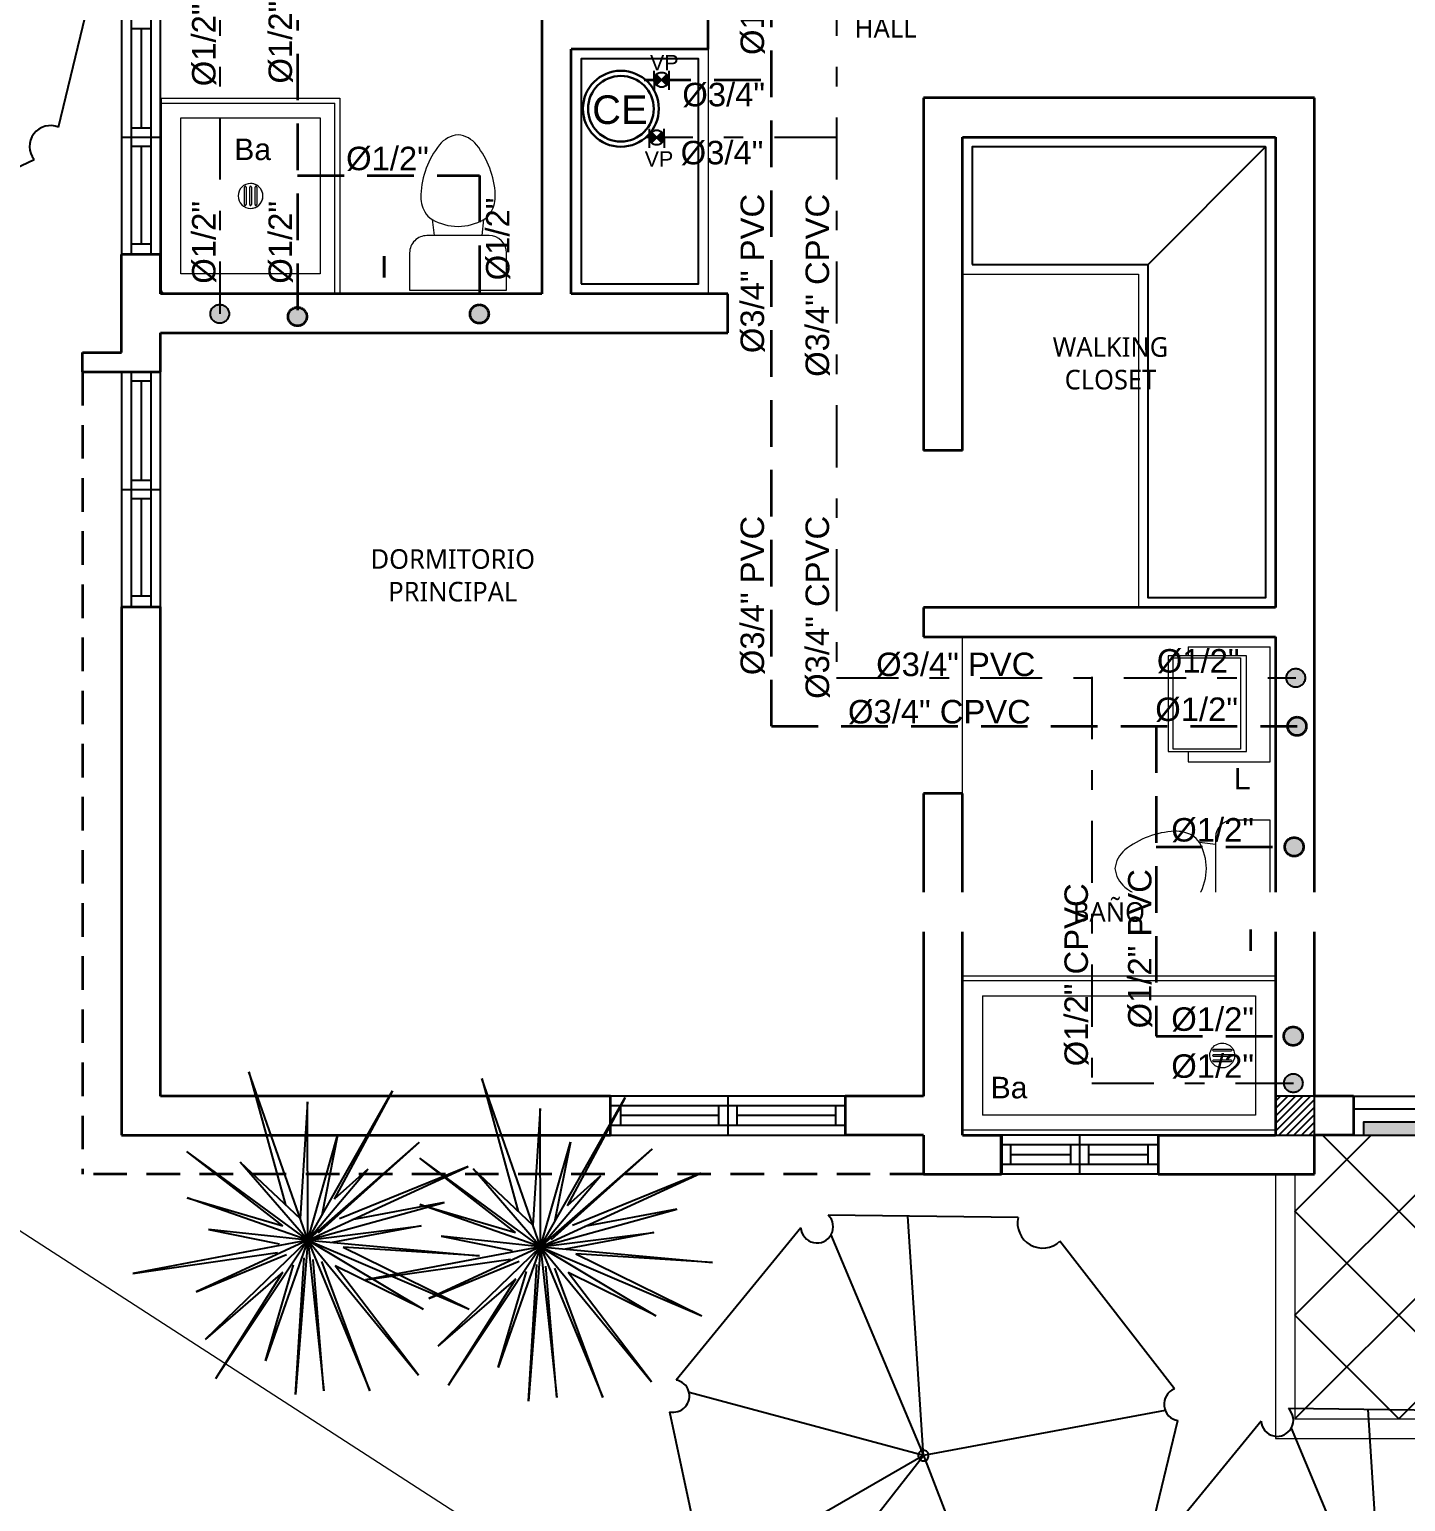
# Model space of a CAD drawing. Header units: feet. Extents: x 1019 to 2236, y -546 to 122.
# Drawn here: x 1074.8 to 1081.84, y -64.95 to -57.43 of the extents above; entities that cross this region are included whole.
import ezdxf

# ---------------------------------------------------------------- set-up
doc = ezdxf.new("R2010")
doc.units = ezdxf.units.FT
doc.header["$LTSCALE"] = 0.05
doc.header["$MEASUREMENT"] = 0
for name, pattern in [('CONTINUA', [0]), ('DASHDOT', [25.4, 12.7, -6.35, 0, -6.35]), ('HIDDEN', [9.524999999999999, 6.35, -3.175])]:
    doc.linetypes.add(name, pattern=pattern)
for name, color, linetype, lineweight in [('A-GENM', 8, 'Continuous', 9), ('A-WALL', 7, 'Continuous', 25), ('AGUA POTABLE', 5, 'HIDDEN', 35), ('AGUAFRIA', 5, 'HIDDEN', 30), ('closet', 8, 'Continuous', 5), ('I-FURN', 8, 'Continuous', 0), ('None', 7, 'Continuous', 5), ('P-SANR-FIXT', 8, 'Continuous', 9)]:
    doc.layers.add(name, color=color, linetype=linetype, lineweight=lineweight)
for name, color, linetype in [('AGUA_CALIENTE', 1, 'DASHDOT'), ('columna', 9, 'Continuous'), ('MB3', 8, 'Continuous'), ('PERT-VENT', 8, 'Continuous'), ('PISO', 8, 'Continuous'), ('TEXXT', 2, 'Continuous'), ('TXT', 2, 'Continuous')]:
    doc.layers.add(name, color=color, linetype=linetype)
doc.layers.add('PLANTS', color=7, linetype='Continuous', true_color=0x005716)
doc.styles.add('ads', font='trebuc.ttf', dxfattribs={"height": 0.14})
doc.styles.add('DAMIAN', font='arial.ttf', dxfattribs={"height": 0.12})

# ---------------------------------------------------------------- blocks, each defined once
blk = doc.blocks.new('ARBOL4')
at = {"layer": 'PLANTS'}
for p, q in [((0.1899800000000766, 0.4429339999996671), (-0.1577720000000511, 0.4574759999995592)), ((-0.2152249999999469, 0.439233999999459), (-0.4456980000000215, 0.1737880000000303)), ((-0.1720059999998114, 0.4302120000001821), (-2.842170943040401e-14, -2.842170943040401e-14)), ((0.4654390000000319, 0.1266879999993478), (0.2585340000000258, 0.409627999999401)), ((-2.842170943040401e-14, -2.842170943040401e-14), (0.3816190000001995, 0.241315999999614)), ((-0.4742929999997898, 0.08768700000015883), (-0.409358999999796, -0.2639520000002733)), ((0.392021000000085, -0.274733000000225), (0.4821400000000438, 0.05578199999942512)), ((-2.842170943040401e-14, -2.842170943040401e-14), (-0.4366259999997339, -0.1162990000002821)), ((-0.3737299999998243, -0.2515890000004504), (-2.842170943040401e-14, -2.842170943040401e-14)), ((-2.842170943040401e-14, -2.842170943040401e-14), (-0.03092599999993695, -0.456175000000286)), ((0.4102560000000892, -0.2078570000003594), (-2.842170943040401e-14, -2.842170943040401e-14)), ((-2.842170943040401e-14, -2.842170943040401e-14), (0.3113290000000859, -0.3563519999998164)), ((-0.3758429999998327, -0.3099650000004033), (-0.04903399999969338, -0.4845290000003217)), ((0.01192100000022833, -0.4854180000002373), (0.3453370000001712, -0.3416919999999948))]:
    blk.add_line(p, q, dxfattribs=at)
for centre, radius, start, end in [((-0.1890739999999198, 0.4564700000000528), 0.031319, 213.3860779999999, 1.840691), ((0.2283990000000529, 0.4348030000000733), 0.03927, 168.050674, 320.127319), ((-0.473469999999935, 0.1352120000001094), 0.047533, 269.007996, 54.24858100000002), ((0.4743880000000615, 0.09137699999971005), 0.036427, 104.220505, 282.2873540000001), ((-2.842170943040401e-14, -2.842170943040401e-14), 0.01, 0, 180), ((-2.842170943040401e-14, -2.842170943040401e-14), 0.01, 180, 0), ((-0.3836719999999616, -0.2804550000001029), 0.030531, 284.858551, 147.280869), ((0.3713179999999454, -0.3100519999998426), 0.04094, 59.622765, 230.608597), ((-0.01854299999970976, -0.4840420000000734), 0.030495, 357.413361, 180.915833)]:
    blk.add_arc(centre, radius, start, end, dxfattribs=at)
blk = doc.blocks.new('T36')
at = {"color": 86, "linetype": 'Continuous'}
for p, q in [((-0.003432332799093274, -0.009416746714123292), (-0.05411833279913481, 0.4721182532857711)), ((-0.05411833279913481, 0.4721182532857711), (-0.003432332799093274, 0.09195825328606588)), ((-0.003432332799093274, -0.009416746714123292), (0.0979426672010959, 0.4721182532857711)), ((-0.003432332799093274, 0.09195825328606588), (0.0979426672010959, 0.4721182532857711)), ((-0.003432332799093274, -0.009416746714123292), (-0.2936033327991936, 0.3918132532853633)), ((-0.2936033327991936, 0.3918132532853633), (-0.07946333279915052, 0.06661425328547921)), ((-0.003432332799093274, -0.009416746714123292), (-0.1808393327987687, 0.3453992532859047)), ((-0.1808393327987687, 0.3453992532859047), (-0.08295933279896417, 0.1006982532853726)), ((-0.003432332799093274, -0.009416746714123292), (0.3071196672008227, 0.3692682532855542)), ((-0.003432332799093274, -0.009416746714123292), (0.1232876672011116, 0.3453992532859047)), ((0.3071196672008227, 0.3692682532855542), (0.05262866720113379, 0.08037125328519323)), ((0.1232876672011116, 0.3453992532859047), (0.05262866720113379, 0.08037125328519323)), ((-0.003432332799093274, -0.009416746714123292), (-0.1048083327991662, 0.2947102532853023)), ((-0.1048083327991662, 0.2947102532853023), (-0.01067333279888771, 0.05937325328523002)), ((-0.003432332799093274, -0.009416746714123292), (-0.3329043327989893, 0.244022253285948)), ((-0.3329043327989893, 0.244022253285948), (-0.02877533279888667, 0.01592625328521535)), ((-0.003432332799093274, -0.009416746714123292), (0.3767286672009504, 0.244022253285948)), ((0.3767286672009504, 0.244022253285948), (0.04725666720105437, 0.04126925328546349)), ((-0.003432332799093274, -0.009416746714123292), (-0.4596243327991942, 0.1426462532854202)), ((-0.4596243327991942, 0.1426462532854202), (-0.130153332799182, 0.04126925328546349)), ((-0.003432332799093274, -0.009416746714123292), (-0.2315283327989164, 0.1173032532860816)), ((-0.2315283327989164, 0.1173032532860816), (-0.130153332799182, 0.04126925328546349)), ((-0.003432332799093274, -0.009416746714123292), (0.4020736672009662, 0.1173032532860816)), ((0.4020736672009662, 0.1173032532860816), (0.04725666720105437, 0.01592625328521535)), ((-0.003432332799093274, -0.009416746714123292), (0.4274166672012143, 0.04126925328546349)), ((0.4274166672012143, 0.04126925328546349), (0.04725666720105437, -0.009416746714123292)), ((-0.003432332799093274, -0.009416746714123292), (-0.3075593327989736, 0.01592625328521535)), ((-0.3075593327989736, 0.01592625328521535), (-0.07946333279915052, 0.01592625328521535)), ((-0.003432332799093274, -0.009416746714123292), (-0.4342793327991785, -0.2628577467139621)), ((-0.003432332799093274, -0.009416746714123292), (-0.3835923327987985, -0.08544974671440286)), ((-0.003432332799093274, -0.009416746714123292), (-0.1808393327987687, -0.3895787467145055)), ((-0.003432332799093274, -0.009416746714123292), (-0.1808393327987687, -0.2375127467139464)), ((-0.003432332799093274, -0.009416746714123292), (-0.05411833279913481, -0.3642337467144898)), ((-0.003432332799093274, -0.009416746714123292), (0.1832206672011125, -0.472459746714776)), ((-0.003432332799093274, -0.009416746714123292), (0.4274166672012143, -0.1868267467143596)), ((-0.003432332799093274, -0.009416746714123292), (0.02191266720092244, -0.2882027467139778)), ((-0.003432332799093274, -0.009416746714123292), (0.3513836672009347, -0.06010674671415472)), ((-0.003432332799093274, -0.009416746714123292), (0.1993206672009364, -0.2882027467139778)), ((-0.003432332799093274, -0.009416746714123292), (0.326038667200919, -0.2375127467139464)), ((0.3513836672009347, -0.06010674671415472), (0.07259966720084776, -0.03476174671413901)), ((-0.3835923327987985, -0.08544974671440286), (-0.0585393327987731, -0.04183474671390286)), ((-0.1808393327987687, -0.2375127467139464), (-0.0585393327987731, -0.04183474671390286)), ((0.1993206672009364, -0.2882027467139778), (0.04725666720105437, -0.06010674671415472)), ((0.4274166672012143, -0.1868267467143596), (0.0979426672010959, -0.06010674671415472)), ((0.0979426672010959, -0.06010674671415472), (0.326038667200919, -0.2375127467139464)), ((-0.4342793327991785, -0.2628577467139621), (-0.08867933279907447, -0.09005774671459221)), ((-0.02877533279888667, -0.08544974671440286), (-0.1808393327987687, -0.3895787467145055)), ((-0.05411833279913481, -0.3642337467144898), (-0.02877533279888667, -0.08544974671440286)), ((0.02191266720092244, -0.2882027467139778), (0.02191266720092244, -0.08544974671440286)), ((0.1832206672011125, -0.472459746714776), (0.04725666720105437, -0.08544974671440286))]:
    blk.add_line(p, q, dxfattribs=at)
blk = doc.blocks.new('Arbol222')
at = {"layer": 'PLANTS', "lineweight": 15, "xscale": 1.5, "yscale": 1.5, "zscale": 1.5}
blk.add_blockref('T36', (0.005148499198639911, 0.01412512007118494), dxfattribs=at)
blk = doc.blocks.new('Toilet_-_Tank_-_3D_4840 - 17_ High_ Seat Not Visible-536545-Nivel 1')
at = {"layer": 'P-SANR-FIXT'}
for p, q in [((0.2476258363328864, 0.4889258363328838), (-0.2476258363328857, 0.4889258363328838)), ((-0.2476258363328857, 0.4889258363328838), (-0.2476258363328857, 0.2984499999999989)), ((0.2476258363328864, 0.2984499999999979), (0.2476258363328864, 0.4889258363328838)), ((-0.1587499999999996, 0.2095741636671119), (-0.1228227001383719, 0.2095741636671119)), ((-0.1228227001383719, 0.209574163667112), (-0.1323182423362183, 0.1269999999999984)), ((-0.1228227001383719, 0.209574163667112), (0.1228227001383716, 0.2095741636671112)), ((0.1323182423362183, 0.1269999999999985), (0.1228227001383717, 0.209574163667112)), ((0.1228227001383716, 0.2095741636671119), (0.1587500000000004, 0.2095741636671119))]:
    blk.add_line(p, q, dxfattribs=at)
for centre, radius, start, end in [((-0.1587499999999996, 0.2984499999999989), 0.08887583633288604, 179.9999999999996, 269.9999999999993), ((0.1587500000000005, 0.2984499999999978), 0.08887583633288583, 269.9999999999992, 359.9999999999994), ((0.0004739876760373714, -0.1039508645836898), 0.2664058524199138, 90.10194035701348, 119.8980596429869), ((-0.0004739876760373714, -0.1039508645836898), 0.2664058524199137, 60.10194035701269, 89.89805964298655), ((-0.02331864923591017, 0.007910525712840958), 0.1673683974361928, 151.0596079578276, 182.709045809198), ((-0.08273453245117764, 0.04076452774261166), 0.09947412206910106, 119.8980596429818, 151.0596079578277), ((0.0827345324511767, 0.04076452774261085), 0.09947412206910214, 28.9403920421724, 60.10194035701792), ((0.02331864923591057, 0.007910525712841026), 0.1673683974361924, 357.2909541908008, 28.9403920421724), ((0.2504921340931855, 0.02086643994664056), 0.4414855271105832, 182.7090458091983, 218.5058436468638), ((-0.2504921340931864, 0.0208664399466408), 0.4414855271105845, 321.4941563531354, 357.2909541908008), ((0.01132314851053924, -0.1694169915572533), 0.1358557053170789, 218.5058436468638, 265.2190295547949), ((-0.01132314851053903, -0.1694169915572534), 0.1358557053170788, 274.780970445204, 321.494156353135)]:
    blk.add_arc(centre, radius, start, end, dxfattribs=at)
blk = doc.blocks.new('Shower_Stall_9385 - 1-684532-Nivel 1')
at = {"layer": 'P-SANR-FIXT'}
for p, q in [((-0.576199999999976, 0.5333999999999953), (0.4238000000000145, 0.5333999999999953)), ((-0.576199999999976, -0.3810000000000105), (-0.576199999999976, 0.5333999999999952)), ((0.4238000000000145, 0.5079999999999953), (-0.550799999999987, 0.5079999999999953)), ((-0.550799999999987, -0.3810000000000031), (-0.550799999999987, 0.5080000000000027)), ((-0.4745999999999755, -0.2794000000000001), (-0.4745999999999757, 0.4318000000000028)), ((-0.4745999999999757, 0.4318000000000028), (0.3222000000000249, 0.4318000000000027)), ((0.322200000000025, 0.4318000000000027), (0.322200000000025, -0.2794000000000001)), ((-0.1207903574877074, 0.1079332550480844), (-0.03160964251222323, 0.1079332550480841)), ((-0.03160964251222326, 0.09905907010027651), (-0.1207903574877074, 0.09905907010027652)), ((-0.1207903574877199, 0.08063709247389922), (-0.03160964251223577, 0.08063709247389893)), ((-0.0316096425122358, 0.07176290752609131), (-0.1207903574877199, 0.07176290752609132)), ((-0.1207903574877074, 0.05334092989971381), (-0.03160964251222326, 0.05334092989971382)), ((-0.03160964251222323, 0.0444667449519062), (-0.1207903574877074, 0.04446674495190592)), ((0.322200000000025, -0.2794000000000001), (-0.4745999999999755, -0.2794000000000001)), ((-0.576199999999987, -0.3810000000000031), (-0.550799999999987, -0.3810000000000031)), ((-0.5507999999999783, -0.3810000000000031), (0.3984000000000242, -0.3810000000000002))]:
    blk.add_line(p, q, dxfattribs=at)
for centre, radius, start, end in [((-0.07619999999996528, 0.07619999999999513), 0.06350000000000015, 359.9999999999996, 179.9999999999998), ((-0.07619999999996535, 0.07619999999999524), 0.06349999999999997, 7.506109048253901e-13, 180.0000000000002), ((-0.07619999999996528, 0.07619999999999513), 0.06350000000000017, 179.9999999999998, 359.9999999999989), ((-0.07619999999996535, 0.07619999999999524), 0.06349999999999995, 180.0000000000003, 359.9999999999993), ((-0.1207903574877074, 0.1034961625741805), 0.004437092473903964, 90.00000000000078, 269.9999999999995), ((-0.1207903574877199, 0.07619999999999526), 0.004437092473903961, 90.00000000000072, 269.9999999999995), ((-0.03160964251222324, 0.1034961625741805), 0.004437092473903968, 269.9999999999998, 90.0000000000004), ((-0.03160964251223578, 0.07619999999999526), 0.004437092473903965, 269.9999999999999, 90.00000000000027), ((-0.1207903574877074, 0.04890383742580987), 0.004437092473903962, 90.00000000000112, 269.9999999999998), ((-0.03160964251222324, 0.04890383742580987), 0.00443709247390396, 270.0000000000005, 90.00000000000118), ((0.3984000000000242, -0.3556000000000002), 0.02540000000000042, 269.9999999999986, 359.9999999999989)]:
    blk.add_arc(centre, radius, start, end, dxfattribs=at)
blk = doc.blocks.new('bath_sink_6127 - bath_sink_6127-V2-Nivel 1')
at = {"layer": 'I-FURN'}
for p, q in [((0.2932721242284484, 0.2973634196449613), (-0.1268150819034933, 0.2973634196449627)), ((-0.1268150819034933, 0.2973634196449627), (-0.1268150819034946, -0.289999999999918)), ((0.3948721242284947, 0.244197098343593), (-0.00517787577150471, 0.2441970983435943)), ((-0.005177875771504733, 0.2441970983435943), (-0.005177875771505523, -0.2447529016564045)), ((0.02540000000001694, -0.233573350081481), (0.02540000000001694, 0.2330175467686728)), ((0.02540000000001694, 0.2330175467686723), (0.3694721242284942, 0.2330175467686723)), ((0.2932721242284481, 0.2441970983435944), (0.2932721242284484, 0.2973634196449613)), ((0.3694721242284941, 0.2330175467686775), (0.3694721242284941, -0.2335733500814858)), ((0.3948721242284938, -0.2447529016564058), (0.3948721242284947, 0.244197098343593)), ((0.2932721242284472, -0.2899999999999167), (-0.1268150819034946, -0.2899999999999154)), ((-0.005177875771505523, -0.2447529016564045), (0.3948721242284938, -0.2447529016564058)), ((0.3694721242284942, -0.2335733500814807), (0.02540000000001696, -0.2335733500814807)), ((0.2932721242284472, -0.2899999999999167), (0.2932721242284473, -0.2447529016564057))]:
    blk.add_line(p, q, dxfattribs=at)
blk = doc.blocks.new('A$C45091238')
for points in [[(1.652687610740202, 0.1333333860020787), (2.44999977172256, 0.1333333860018229), (2.44999977172256, 0.2000000526685426), (1.652687610740315, 0.2000000526686847)], [(0.8455297468707954, 0.06666671933541579), (1.752687610740281, 0.0666667193353021), (1.752687610740338, 0.1333333860019934), (0.8455297468707954, 0.1333333860020218)], [(0.0499997717226961, 5.266838343231939e-08), (0.9455297468709318, 5.266875291454198e-08), (0.945529746870875, 0.06666671933535895), (0.0499997717226961, 0.06666671933510315)]]:
    blk.add_hatch(color=256).paths.add_polyline_path(points)
at = {"layer": 'PERT-VENT', "extrusion": (-6.288880677460709e-16, -1.940366471243193e-15, -1)}
for points in [[(-1.652687610740202, 0.1333333860020787), (-2.44999977172256, 0.1333333860018229), (-2.44999977172256, 0.2000000526685426), (-1.652687610740315, 0.2000000526686847)], [(-0.8455297468707954, 0.06666671933541579), (-1.752687610740281, 0.0666667193353021), (-1.752687610740338, 0.1333333860019934), (-0.8455297468707954, 0.1333333860020218)], [(-0.0499997717226961, 5.266838343231939e-08), (-0.9455297468709318, 5.266875291454198e-08), (-0.945529746870875, 0.06666671933535895), (-0.0499997717226961, 0.06666671933510315)]]:
    blk.add_lwpolyline(points, close=True, dxfattribs=at)
at = {"layer": 'PISO'}
for p, q in [((-2.282774005379906e-07, 0.2000000526695658), (2.499999771722571, 0.2000000526685426)), ((-2.282773436945718e-07, 5.266838343231939e-08), (2.499999771722685, 5.266954872240603e-08))]:
    blk.add_line(p, q, dxfattribs=at)
at = {"layer": 'PISO', "extrusion": (-6.288880677460709e-16, -1.940366471243193e-15, -1)}
for p, q in [((0.8955297468708068, 0.1333333860020218), (-2.282772868511529e-07, 0.1333333860018229)), ((1.752687610740281, 0.0666667193353021), (2.499999771722628, 0.0666667193353021))]:
    blk.add_line(p, q, dxfattribs=at)
blk = doc.blocks.new('A$C24CF40E6')
at = {"layer": 'P-SANR-FIXT', "extrusion": (-2.367830459082805e-12, 8.947716500357897e-16, -1)}
for p, q in [((3.437122586547048e-08, 0.8144002464928803), (1.600000034371362, 0.8144002464929372)), ((1.600000034371277, 0.789000246492833), (3.437128270888934e-08, 0.789000246492833)), ((1.600000034371106, 0.8144002464929372), (1.600000034371021, 0.7890002464927761)), ((1.600000034371021, 0.02540024649277939), (1.600000034371021, 0.7890002464927761)), ((0.1016000343711028, 0.7128002464927476), (1.498400034371485, 0.7128002464928045)), ((1.498400034371485, 0.7128002464928045), (1.498400034371315, 0.101600246492751)), ((1.283383377454584, 0.438933501540987), (1.372564092430139, 0.438933501540987)), ((1.372564092430082, 0.4300593165930877), (1.283383377454555, 0.430059316592974)), ((1.283383377454669, 0.4116373389666705), (1.372564092430338, 0.4116373389666137)), ((1.372564092430224, 0.4027631540188281), (1.28338337745447, 0.402763154018885)), ((1.283383377454584, 0.3843411763924678), (1.372564092430224, 0.3843411763925815)), ((1.372564092430281, 0.3754669914446822), (1.283383377454584, 0.3754669914446822)), ((1.498400034371315, 0.101600246492751), (0.1016000343712733, 0.1016002464928647))]:
    blk.add_line(p, q, dxfattribs=at)
at = {"layer": 'P-SANR-FIXT', "extrusion": (2.367830459082805e-12, 8.947716500357897e-16, -1)}
for p, q in [((3.437148166085535e-08, 0.8144002464929372), (3.437156692598364e-08, 0.7890002464927761)), ((3.437156692598364e-08, 0.02540024649277939), (3.437156692598364e-08, 0.7890002464927761)), ((0.1016000343711028, 0.7128002464927476), (0.1016000343712733, 0.1016002464928647))]:
    blk.add_line(p, q, dxfattribs=at)
at = {"layer": 'P-SANR-FIXT', "extrusion": (-2.367830459082805e-12, -8.947716500357897e-16, -1)}
for p, q in [((1.600000034371277, 0.02540024649272254), (3.437128270888934e-08, 0.02540024649272254)), ((3.437122586547048e-08, 2.464926751599705e-07), (1.600000034371362, 2.464926183165517e-07)), ((1.600000034371106, 2.464926183165517e-07), (1.600000034371021, 0.02540024649277939))]:
    blk.add_line(p, q, dxfattribs=at)
at = {"layer": 'P-SANR-FIXT', "extrusion": (2.367830459082805e-12, -8.947716500357897e-16, -1)}
blk.add_line((3.437148166085535e-08, 2.464926183165517e-07), (3.437156692598364e-08, 0.02540024649277939), dxfattribs=at)
at = {"layer": 'P-SANR-FIXT', "extrusion": (-2.367830459082805e-12, 8.947716500357897e-16, -1)}
for centre, radius, start, end in [((-1.327973734942333, 0.4072002464928346), 0.06350000000000013, 3.256887993818641e-12, 180.0000000000033), ((-1.327973734942333, 0.4072002464928346), 0.06349999999999995, 3.256887993818641e-12, 180.0000000000033), ((-1.327973734942333, 0.4072002464928346), 0.06350000000000014, 180.0000000000033, 3.256887993818641e-12), ((-1.327973734942333, 0.4072002464928346), 0.06349999999999992, 180.0000000000033, 3.256887993818641e-12), ((-1.283383377454555, 0.4344964090670373), 0.004437092473903962, 270.0000000000065, 90.00000000000652), ((-1.283383377454612, 0.4072002464928346), 0.00443709247390396, 270.0000000000065, 90.00000000000652), ((-1.283383377454697, 0.3799040839186318), 0.00443709247390396, 270.0000000000065, 90.00000000000652), ((-1.37256409243011, 0.4344964090669805), 0.004437092473903967, 90.00000000000652, 270.0000000000065), ((-1.372564092430139, 0.4072002464927778), 0.004437092473903963, 90.00000000000652, 270.0000000000065), ((-1.372564092430167, 0.3799040839185182), 0.004437092473903958, 90.00000000000652, 270.0000000000065)]:
    blk.add_arc(centre, radius, start, end, dxfattribs=at)
blk = doc.blocks.new('A$C18ED6237')
at = {"layer": 'PERT-VENT', "extrusion": (-2.367830459082805e-12, 8.947716500357897e-16, -1)}
for p, q in [((1.200000043501461, 0.1999999841099704), (4.350155791144061e-08, 0.1999999841100273)), ((0.6000000435015522, 0.199999984110141), (0.6000000435014954, -1.588993292500618e-08)), ((1.200000043501376, 0.1499999841100728), (4.35017284416972e-08, 0.1499999841101864)), ((0.05383096971820578, 0.04999998410999318), (0.05383096971812051, 0.1499999841101296)), ((0.5533333768348996, 0.09999998410989086), (0.05383096971812051, 0.09999998410997613)), ((0.5533333768350985, 0.1499999841099307), (0.5533333768350417, 0.04999998411010687)), ((0.6466667101681765, 0.1499999841099307), (0.6466667101682049, 0.04999998410982265)), ((1.15333337683478, 0.09999998410997613), (0.6466667101682901, 0.09999998411000455)), ((1.20000004350149, 0.04999998410999318), (4.350161475485947e-08, 0.04999998411005002)), ((4.350167159827834e-08, -1.588990450329675e-08), (1.200000043501433, -1.588993292500618e-08))]:
    blk.add_line(p, q, dxfattribs=at)
at = {"layer": 'PERT-VENT'}
blk.add_line((1.15333337683478, 0.04999998411016371), (1.153333376834809, 0.1499999841100159), dxfattribs=at)
blk = doc.blocks.new('A$C012446DC')
at = {"layer": 'PISO'}
h = blk.add_hatch(dxfattribs=at)
h.set_pattern_fill('ANSI31', color=256, scale=0.008571428573519295, angle=180)
h.set_pattern_definition([(225, (206536.0643219097, 1154820.960067714), (0.01924340597841342, -0.01924340597841342), [])])
h.paths.add_polyline_path([(6.844697054475546e-06, 8.124141004373087e-07), (0.2000068446968726, 8.124141004373087e-07), (0.2000068446968726, 0.2000008124142596), (6.844697054475546e-06, 0.2000008124142596)])
at = {"layer": 'columna'}
blk.add_lwpolyline([(0.2000068446968726, 0.2000008124143733), (6.844697054475546e-06, 0.2000008124143733), (6.844697054475546e-06, 8.124143278109841e-07), (0.2000068446968726, 8.124143278109841e-07)], close=True, dxfattribs=at)
blk = doc.blocks.new('A$C791B5281')
blk.add_blockref('A$C012446DC', (-6.547505734033621e-06, -1.408435878147429e-06, 1.238666910426597))

msp = doc.modelspace()

# ---------------------------------------------------------------- hatches: boundary and pattern name
at = {"layer": 'AGUA POTABLE', "ltscale": 3}
h = msp.add_hatch(color=256, dxfattribs=at)
h.dxf.hatch_style = 1
edge = h.paths.add_edge_path()
edge.add_arc((1076.170550455521, -58.89560177573185), 0.04771641593606546, 0, 360)
h = msp.add_hatch(color=256, dxfattribs=at)
h.dxf.hatch_style = 1
edge = h.paths.add_edge_path()
edge.add_arc((1077.100508618379, -58.88221632264481), 0.04771641593606546, 0, 360)
h = msp.add_hatch(color=256, dxfattribs=at)
h.dxf.hatch_style = 1
edge = h.paths.add_edge_path()
edge.add_arc((1081.281047482905, -60.98915068378869), 0.04771641593606546, 0, 360)
h = msp.add_hatch(color=256, dxfattribs=at)
h.dxf.hatch_style = 1
edge = h.paths.add_edge_path()
edge.add_arc((1081.266624055142, -61.60520358181066), 0.04771641593606546, 0, 360)
h = msp.add_hatch(color=256, dxfattribs=at)
h.dxf.hatch_style = 1
edge = h.paths.add_edge_path()
edge.add_arc((1081.261647550826, -62.57252443833136), 0.04771641593606546, 0, 360)
at = {"layer": 'AGUA_CALIENTE', "ltscale": 0.5}
h = msp.add_hatch(color=256, dxfattribs=at)
h.dxf.hatch_style = 1
edge = h.paths.add_edge_path()
edge.add_arc((1075.773158162633, -58.88170213094054), 0.04771641593606546, 0, 360)
h = msp.add_hatch(color=256, dxfattribs=at)
h.dxf.hatch_style = 1
edge = h.paths.add_edge_path()
edge.add_arc((1081.274721418096, -60.74176774821058), 0.04771641593606546, 0, 360)
h = msp.add_hatch(color=256, dxfattribs=at)
h.dxf.hatch_style = 1
edge = h.paths.add_edge_path()
edge.add_arc((1081.262442193352, -62.81254290424704), 0.04771641593606546, 0, 360)
at = {"layer": 'PISO'}
h = msp.add_hatch(dxfattribs=at)
h.set_pattern_fill('NET', color=256, scale=3, angle=45, style=0)
h.set_pattern_definition([(45, (1081.270687611036, -64.52852965821864), (-0.2651650429449553, 0.2651650429449554), []), (135, (1081.270687611036, -64.52852965821864), (-0.2651650429449554, -0.2651650429449553), [])])
h.paths.add_polyline_path([(1081.270687611036, -64.5285296582166), (1081.270687611036, -63.27852965821529), (1081.370687611037, -63.27852965821526), (1081.370687611037, -63.07852965821522), (1084.170687611037, -63.07852965821462), (1084.170687611037, -64.52852965821673)])
at = {"layer": 'TEXXT'}
h = msp.add_hatch(color=256, dxfattribs=at)
h.dxf.hatch_style = 1
h.paths.add_polyline_path([(1078.032149292509, -57.68533698305089), (1078.005341681353, -57.65852937189459, 0.198912367379658), (1077.994237605237, -57.68533698305089, 0.198912367379658), (1078.005341681353, -57.71214459420707)])
h = msp.add_hatch(color=256, dxfattribs=at)
h.dxf.hatch_style = 1
h.paths.add_polyline_path([(1078.058956903665, -57.65852937189459), (1078.032149292509, -57.68533698305089), (1078.058956903665, -57.71214459420707, 0.198912367379658), (1078.07006097978, -57.68533698305089, 0.198912367379658)])
h = msp.add_hatch(color=256, dxfattribs=at)
h.dxf.hatch_style = 1
h.paths.add_polyline_path([(1078.007214277437, -57.98055822123055), (1077.980406666281, -57.95375061007424, 0.198912367379658), (1077.969302590165, -57.98055822123055, 0.198912367379658), (1077.980406666281, -58.00736583238673)])
h = msp.add_hatch(color=256, dxfattribs=at)
h.dxf.hatch_style = 1
h.paths.add_polyline_path([(1078.034021888593, -57.95375061007424), (1078.007214277437, -57.98055822123055), (1078.034021888593, -58.00736583238673, 0.198912367379658), (1078.045125964709, -57.98055822123055, 0.198912367379658)])

# ---------------------------------------------------------------- linework, layer by layer
at = {"layer": 'A-GENM', "extrusion": (7.74728961152093e-15, 7.31823233383008e-14, -1)}
msp.add_line((1070.904063599246, -61.08012057553788), (1080.465201124013, -67.25802480407799), dxfattribs=at)
at = {"layer": 'A-WALL', "lineweight": 35, "extrusion": (-2.367830459082805e-12, 8.947716500357897e-16, -1)}
for p, q in [((1077.420687611037, -57.3785296582158), (1077.420687611037, -58.77896567353707)), ((1078.270687611037, -57.52852965821575), (1077.570687611037, -57.52852965821589)), ((1077.570687611037, -58.7789656735371), (1077.570687611037, -57.52852965821589)), ((1081.370687611037, -57.778529658216), (1079.370687611037, -57.77852965821583)), ((1079.370687611037, -57.77852965821583), (1079.370687611037, -59.57977489877814)), ((1081.370687611037, -62.87852965821679), (1081.370687611037, -57.778529658216)), ((1079.570687611037, -57.97852965821585), (1081.170687611037, -57.97852965821588)), ((1079.570687611037, -59.57977489877817), (1079.570687611037, -57.97852965821585)), ((1081.170687611037, -57.97852965821588), (1081.170687611037, -60.38273068111991)), ((1077.570687611037, -58.77852965821586), (1077.570687611037, -58.47852965821582)), ((1075.470687611037, -58.57852965821579), (1075.270687611037, -58.57852965821573)), ((1075.270687611038, -59.07852965821584), (1075.270687611036, -58.5785296582159)), ((1075.469889282517, -58.77896567353696), (1075.469889282517, -58.58185115921029)), ((1077.420687611037, -58.77896567353707), (1075.469889282517, -58.77896567353696)), ((1078.370687611037, -58.77896567353707), (1077.570687611037, -58.7789656735371)), ((1078.370687611037, -58.978965673537), (1078.370687611037, -58.77896567353707)), ((1075.470687611039, -58.97896567353723), (1078.370687611037, -58.978965673537)), ((1075.070687611038, -59.17852965821628), (1075.070687611038, -59.07852965821591)), ((1079.570687611037, -59.57977489877817), (1079.370687611037, -59.57977489877814)), ((1075.270687611037, -60.37852965821574), (1075.270687611037, -63.07852965821587)), ((1075.470687611037, -62.87852965821568), (1075.470687611037, -60.37852965821583)), ((1079.370687611037, -60.38273068112002), (1079.370687611037, -60.53273068111994)), ((1081.170687611037, -60.38273068111991), (1079.370687611037, -60.38273068112002)), ((1079.370687611037, -60.53273068112006), (1081.170687611037, -60.53273068111994)), ((1081.170687611037, -60.53273068111994), (1081.170687611037, -63.0785296582153)), ((1079.570687611037, -61.33273068111993), (1079.370687611037, -61.33273068111987)), ((1079.370687611037, -61.33273068111987), (1079.370687611036, -62.87852965821597)), ((1079.570687611037, -63.07852965821584), (1079.570687611037, -61.33273068111993)), ((1077.770687611037, -62.87852965821597), (1075.470687611037, -62.87852965821568)), ((1077.770687611037, -63.0785296582159), (1077.770687611037, -62.87852965821597)), ((1079.370687611036, -62.87852965821597), (1078.970687611037, -62.87852965821585)), ((1078.970687611037, -62.87852965821585), (1078.970687611037, -63.07852965821596)), ((1078.970687611037, -62.87852965821585), (1078.970687611037, -63.07852965821596)), ((1081.57068820171, -62.87852965821668), (1081.370687611037, -62.87852965821679)), ((1075.270687611037, -63.07852965821587), (1077.770687611037, -63.0785296582159)), ((1079.370687611036, -63.07852965821615), (1078.970687611037, -63.07852965821596)), ((1079.370687611036, -63.07852965821615), (1079.370687611036, -63.27852965821586)), ((1079.570687611037, -63.07852965821584), (1079.770687645408, -63.07852965821581)), ((1080.570687611058, -63.07852965821539), (1081.170687611037, -63.0785296582153)), ((1081.370687611037, -63.27852965821523), (1081.370687611037, -63.07852965821525)), ((1081.57068820171, -63.07852965821513), (1081.370687611036, -63.07852965821522)), ((1079.370687611036, -63.27852965821586), (1079.770687645408, -63.27852965821575)), ((1080.570687611058, -63.27852965821535), (1081.370687611037, -63.27852965821523))]:
    msp.add_line(p, q, dxfattribs=at)
at = {"layer": 'A-WALL', "lineweight": 35}
for p, q in [((1075.470687611039, -59.17852965821587), (1075.470687611039, -58.97896567353723)), ((1075.070687611038, -59.07852965821591), (1075.270687611038, -59.07852965821584)), ((1075.070687611038, -59.17852965821592), (1075.470687611039, -59.17852965821587)), ((1081.57068820171, -62.87852965821759), (1081.57068820171, -63.07852965821513)), ((1079.770687645408, -63.07852965821584), (1079.770687645408, -63.27852965821575)), ((1079.77068764543, -63.07852965821584), (1079.770687645429, -63.27852965821575)), ((1080.570687611058, -63.07852965821633), (1080.570687611058, -63.27852965821529)), ((1080.570687611058, -63.07852965821679), (1080.570687611058, -63.27852965821576))]:
    msp.add_line(p, q, dxfattribs=at)
at = {"layer": 'A-WALL', "extrusion": (-1.741482461136667e-10, 1.010693611735903e-11, -1)}
for p, q in [((1079.767483218248, -63.27852965821667), (1079.767483218248, -63.07852965821677)), ((1079.767483218249, -63.27852965821693), (1079.767483218249, -63.07852965821694)), ((1080.570687611058, -63.07852965821679), (1080.570687611058, -63.27852965821675))]:
    msp.add_line(p, q, dxfattribs=at)
at = {"layer": 'A-WALL', "extrusion": (-1.741482591728701e-10, 1.010753884708845e-11, -1)}
msp.add_line((1080.570687611058, -63.0785296582164), (1080.570687611058, -63.27852965821695), dxfattribs=at)
at = {"layer": 'AGUA POTABLE', "ltscale": 0.75}
for p, q in [((1076.170550455521, -56.83791636665728), (1076.170550455521, -58.92991903987354)), ((1077.943677946323, -57.68533698305083), (1078.594001513033, -57.68533698305083)), ((1076.170550455521, -58.17468487770111), (1077.100508618379, -58.17468487770111)), ((1077.100508618379, -58.17468487770111), (1077.100508618379, -58.88221632264481)), ((1078.594001513033, -60.98915068378869), (1081.281047482905, -60.98915068378869)), ((1080.560324468493, -61.60520358181066), (1081.266624055142, -61.60520358181066)), ((1080.560324468493, -62.57252443833136), (1081.261647550826, -62.57252443833136))]:
    msp.add_line(p, q, dxfattribs=at)
at = {"layer": 'AGUA POTABLE', "ltscale": 3}
for centre in [(1076.170550455521, -58.89560177573185), (1077.100508618379, -58.88221632264481), (1081.281047482905, -60.98915068378869), (1081.266624055142, -61.60520358181066), (1081.261647550826, -62.57252443833136)]:
    msp.add_circle(centre, 0.04771641593606546, dxfattribs=at)
at = {"layer": 'AGUA_CALIENTE', "ltscale": 0.5}
for p, q in [((1075.773158162633, -57.14336819741902), (1075.773158162633, -58.88170213094054)), ((1078.926336728671, -57.98055822123049), (1077.950720628754, -57.98055822123049)), ((1078.926336728671, -60.74176774821058), (1081.274721418096, -60.74176774821058)), ((1080.231282161144, -62.81254290424704), (1081.262442193352, -62.81254290424704))]:
    msp.add_line(p, q, dxfattribs=at)
for centre in [(1075.773158162633, -58.88170213094054), (1081.274721418096, -60.74176774821058), (1081.262442193352, -62.81254290424704)]:
    msp.add_circle(centre, 0.04771641593606546, dxfattribs=at)
at = {"layer": 'AGUAFRIA', "color": 3, "linetype": 'CONTINUA'}
for radius in [0.1940712388354838, 0.1678632388354838]:
    msp.add_circle((1077.82415527815, -57.83343630658237), radius, dxfattribs=at)
at = {"layer": 'closet', "extrusion": (-2.367830459082805e-12, 8.947716500357897e-16, -1)}
for p, q in [((1079.570687611037, -58.67852965821598), (1080.470687611037, -58.67852965821601)), ((1080.470687611037, -58.67852965821601), (1080.470687611037, -60.38273068111999))]:
    msp.add_line(p, q, dxfattribs=at)
at = {"layer": 'closet'}
msp.add_line((1079.570687611037, -61.33273068111993), (1079.570687611037, -60.53273068112003), dxfattribs=at)
at = {"layer": 'MB3', "linetype": 'HIDDEN', "lineweight": 35, "ltscale": 0.54}
for p in [(1075.070687611038, -59.17852965821628), (1079.370687611036, -63.27852965821586)]:
    msp.add_line(p, (1075.070687611038, -63.27852965821586), dxfattribs=at)
at = {"layer": 'P-SANR-FIXT'}
for p, q in [((1081.170687611037, -63.27852965821526), (1081.170687611037, -64.62852965821659)), ((1081.270687611036, -63.27852965821526), (1081.270687611036, -64.5285296582166)), ((1081.270687611036, -64.5285296582166), (1084.170687611037, -64.52852965821673)), ((1081.170687611037, -64.62852965821659), (1084.270687611036, -64.6285296582167))]:
    msp.add_line(p, q, dxfattribs=at)
at = {"layer": 'PERT-VENT', "extrusion": (-1.741482461136667e-10, 1.010693611735903e-11, -1)}
for p, q in [((1080.570687611058, -63.07852965821668), (1079.767483218249, -63.07852965821682)), ((1080.169085414654, -63.07852965821668), (1080.169085414654, -63.27852965821656)), ((1080.570687611058, -63.12852965821649), (1079.767483218249, -63.12852965821664)), ((1080.122418747987, -63.1785296582167), (1079.821314144465, -63.17852965821676)), ((1080.122418747987, -63.12852965821666), (1080.122418747987, -63.22852965821649)), ((1080.21575208132, -63.12852965821652), (1080.21575208132, -63.22852965821649)), ((1080.520816551582, -63.17852965821653), (1080.21575208132, -63.1785296582167)), ((1080.520816551582, -63.22852965821683), (1080.520816551582, -63.12852965821638)), ((1080.570687611058, -63.2285296582166), (1079.767483218249, -63.22852965821677)), ((1080.570687611058, -63.27852965821675), (1079.767483218249, -63.27852965821704))]:
    msp.add_line(p, q, dxfattribs=at)
at = {"layer": 'PERT-VENT', "extrusion": (-1.741508803784334e-10, 1.010693611735903e-11, -1)}
msp.add_line((1079.817354277725, -63.22852965821694), (1079.817354277725, -63.12852965821641), dxfattribs=at)
at = {"layer": 'PISO'}
for points in [[(1077.620687611037, -58.72852965821585), (1078.220687611037, -58.72852965821585), (1078.220687611037, -57.57852965821576), (1077.620687611037, -57.57852965821576)], [(1079.620687611037, -58.628529658216), (1080.520687611037, -58.628529658216), (1081.120687611037, -58.02852965821586), (1079.620687611037, -58.02852965821586)], [(1080.520687611037, -58.628529658216), (1081.120687611037, -58.02852965821586), (1081.120687611037, -60.33273068111993), (1080.520687611037, -60.33273068111993)]]:
    msp.add_lwpolyline(points, close=True, dxfattribs=at)
at = {"layer": 'TEXXT'}
for p, q in [((1077.993237732664, -57.64030686880017), (1077.994237605237, -57.73753734474678)), ((1078.005341681353, -57.6585293718947), (1078.058956903665, -57.71214459420696)), ((1078.005341681353, -57.71214459420696), (1078.058956903665, -57.6585293718947)), ((1078.069061107207, -57.64030686880017), (1078.07006097978, -57.73753734474678)), ((1077.968302717592, -57.93552810697982), (1077.969302590165, -58.03275858292644)), ((1077.980406666281, -57.95375061007436), (1078.034021888593, -58.00736583238662)), ((1077.980406666281, -58.00736583238662), (1078.034021888593, -57.95375061007436)), ((1078.044126092136, -57.93552810697982), (1078.045125964709, -58.03275858292644))]:
    msp.add_line(p, q, dxfattribs=at)
for centre in [(1078.032149292509, -57.68533698305089), (1078.007214277437, -57.98055822123055)]:
    msp.add_circle(centre, 0.03791168727195667, dxfattribs=at)

# ---------------------------------------------------------------- block references
at = {"rotation": 90}
msp.add_blockref('A$C18ED6237', (1075.470687595148, -58.57852970171729), dxfattribs=at)
for name, p in [('A$C24CF40E6', (1079.570687611037, -63.07852965821584)), ('A$C18ED6237', (1077.770687567535, -63.07852964232602))]:
    msp.add_blockref(name, p)
at = {"layer": 'I-FURN', "extrusion": (-2.367830459082805e-12, 8.947716500357897e-16, -1), "xscale": -1, "rotation": 180}
msp.add_blockref('bath_sink_6127 - bath_sink_6127-V2-Nivel 1', (-1081.017401595499, -60.87299168513448, -2.575635588037925e-09), dxfattribs=at)
at = {"layer": 'None', "lineweight": 15}
for name, p, xscale, yscale, zscale, rotation in [('ARBOL4', (1073.869940537693, -57.18865894403245), 2.714450404586388, 2.714450404586388, 2.714450404586388, 258.7903459937169), ('Arbol222', (1076.22280180088, -63.61480562208169), 1.215642893999417, 1.215642893999417, 1.215642893999417, 258.7903459937172), ('Arbol222', (1077.413180300335, -63.64880809744022), 1.215642893999417, 1.215642893999417, 1.215642893999417, 258.7903459937172), ('ARBOL4', (1079.371055385271, -64.71588807974388), 2.714450404586388, 2.714450404586388, 2.714450404586388, 258.7903459937169), ('ARBOL4', (1081.724115366085, -65.70422179354432), 2.714450404586388, 2.714450404586388, 2.714450404586388, 258.7903459937169)]:
    msp.add_blockref(name, p, dxfattribs=dict(at, xscale=xscale, yscale=yscale, zscale=zscale, rotation=rotation))
at = {"layer": 'P-SANR-FIXT', "extrusion": (-2.367830459082805e-12, 8.947716500357897e-16, -1), "xscale": -1}
for name, p, rotation in [('Shower_Stall_9385 - 1-684532-Nivel 1', (-1075.854487611037, -58.35516567353702, -2.575471146889876e-09), 90), ('Toilet_-_Tank_-_3D_4840 - 17_ High_ Seat Not Visible-536545-Nivel 1', (-1076.99156990773, -58.27207766365993, -2.575470964083742e-09), 180), ('Toilet_-_Tank_-_3D_4840 - 17_ High_ Seat Not Visible-536545-Nivel 1', (-1080.65529084107, -61.71600713454157, -2.575635588037925e-09), 90)]:
    msp.add_blockref(name, p, dxfattribs=dict(at, rotation=rotation))
at = {"layer": 'PISO'}
msp.add_blockref('A$C45091238', (1081.57068820171, -63.07852971088423), dxfattribs=at)

# ---------------------------------------------------------------- texts
at = {"layer": 'TEXXT', "char_height": 0.12, "width": 2.904, "style": 'DAMIAN'}
for s, insert, attachment_point, rotation in [('\\A1;{\\fArial|b0|i0|c238|p34;%%C}1/2{\\fArial|b0|i0|c238|p34;"}  ', (1075.63155860323, -57.71860703472839), 1, 90.00000000004282), ('\\A1;{\\fArial|b0|i0|c238|p34;%%C}1/2{\\fArial|b0|i0|c238|p34;"}  ', (1076.022638149341, -57.70478340053683), 1, 90.00000000004282), ('\\A1;{\\fArial|b0|i0|c238|p34;%%C}1/2{\\fArial|b0|i0|c238|p34;"}  ', (1077.134370030876, -58.71027908522417), 1, 90.00000000004282), ('\\A1;{\\fArial|b0|i0|c238|p34;%%C}3/4{\\fArial|b0|i0|c238|p34;"} PVC', (1078.436036910199, -58.26833941403061), 3, 89.9999999999999), ('\\A1;{\\fArial|b0|i0|c238|p34;%%C}3/4{\\fArial|b0|i0|c238|p34;"} CPVC', (1078.768372125838, -58.26833941403061), 3, 89.9999999999999), ('\\A1;{\\fArial|b0|i0|c238|p34;%%C}1/2{\\fArial|b0|i0|c238|p34;"}  ', (1075.63155860323, -58.72764449189458), 1, 90.00000000004282), ('\\A1;{\\fArial|b0|i0|c238|p34;%%C}1/2{\\fArial|b0|i0|c238|p34;"}  ', (1076.022638149341, -58.72764449189458), 1, 90.00000000004282), ('\\A1;{\\fArial|b0|i0|c238|p34;%%C}3/4{\\fArial|b0|i0|c238|p34;"} CPVC', (1078.768372125838, -59.91375081746651), 3, 89.9999999999999)]:
    msp.add_mtext(s, dxfattribs=dict(at, insert=insert, attachment_point=attachment_point, rotation=rotation))
at = {"layer": 'TEXXT', "style": 'DAMIAN'}
for s, insert, char_height, width, attachment_point in [('VP', (1077.973106585466, -57.55831671586972), 0.078624, 1.21968, 1), ('\\A1;{\\fArial|b0|i0|c238|p34;%%C}3/4{\\fArial|b0|i0|c238|p34;"}  ', (1078.561171823813, -57.70102321459626), 0.12, 2.904, 3), ('CE', (1077.677330305944, -57.7651723571023), 0.146016, 2.26512, 1), (' Ba', (1075.804842699027, -57.9857795712436), 0.11, 2.904, 1), ('\\A1;{\\fArial|b0|i0|c238|p34;%%C}3/4{\\fArial|b0|i0|c238|p34;"}  ', (1078.552643844516, -57.99751786246497), 0.12, 2.904, 3), ('\\A1;{\\fArial|b0|i0|c238|p34;%%C}1/2{\\fArial|b0|i0|c238|p34;"}  ', (1076.419251374649, -58.02753434893475), 0.12, 2.904, 1), ('VP', (1077.945748080219, -58.05032223248315), 0.078624, 1.21968, 1), (' I', (1076.5498238053, -58.58657525849289), 0.11, 2.904, 1), ('\\A1;{\\fArial|b0|i0|c238|p34;%%C}3/4{\\fArial|b0|i0|c238|p34;"} PVC', (1079.943543847566, -60.61260858817597), 0.12, 2.904, 3), ('\\A1;{\\fArial|b0|i0|c238|p34;%%C}1/2{\\fArial|b0|i0|c238|p34;"}  ', (1080.564462407448, -60.59461721944422), 0.12, 2.904, 1), ('\\A1;{\\fArial|b0|i0|c238|p34;%%C}3/4{\\fArial|b0|i0|c238|p34;"} CPVC', (1079.92033889733, -60.85461551527412), 0.12, 2.904, 3), ('\\A1;{\\fArial|b0|i0|c238|p34;%%C}1/2{\\fArial|b0|i0|c238|p34;"}  ', (1080.556341294348, -60.84200015502233), 0.12, 2.904, 1), (' L', (1080.915569619804, -61.20193218454359), 0.11, 2.904, 1), ('\\A1;{\\fArial|b0|i0|c238|p34;%%C}1/2{\\fArial|b0|i0|c238|p34;"}  ', (1080.638204541527, -61.4580530530443), 0.12, 2.904, 1), ('\\A1;{\\fArial|b0|i0|c238|p34;%%C}1/2{\\fArial|b0|i0|c238|p34;"}  ', (1080.638204541527, -62.425373909565), 0.12, 2.904, 1), ('\\A1;{\\fArial|b0|i0|c238|p34;%%C}1/2{\\fArial|b0|i0|c238|p34;"}  ', (1080.638204575898, -62.66539237548068), 0.12, 2.904, 1), (' Ba', (1079.672287645408, -62.78030374333017), 0.11, 2.904, 1)]:
    msp.add_mtext(s, dxfattribs=dict(at, insert=insert, char_height=char_height, width=width, attachment_point=attachment_point))
at = {"layer": 'TXT', "insert": (1080.327385107124, -59.0008891289977), "char_height": 0.1, "width": 2.837999999999976, "attachment_point": 2, "style": 'ads'}
msp.add_mtext('WALKING\\PCLOSET', dxfattribs=at)

# ---------------------------------------------------------------- next in the draw order: texts
at = {"layer": 'TXT', "char_height": 0.1, "width": 2.837999999999976, "attachment_point": 2, "style": 'ads', "bg_fill": 2}
for s, insert in [('HALL', (1079.177688291154, -57.3703627470023)), ('DORMITORIO \\PPRINCIPAL', (1076.964827503831, -60.08432214374798)), ('BAÑO', (1080.319433309362, -61.88798440519346))]:
    msp.add_mtext(s, dxfattribs=dict(at, insert=insert))

# ---------------------------------------------------------------- next in the draw order: linework, layer by layer
at = {"layer": 'A-WALL', "lineweight": 35}
for p, q in [((1078.270687611037, -57.52852965821575), (1078.270687611037, -57.37852965821577)), ((1075.270687611037, -60.37852965821574), (1075.470687611037, -60.37852965821583))]:
    msp.add_line(p, q, dxfattribs=at)
at = {"layer": 'AGUA POTABLE', "ltscale": 0.75}
for p, q in [((1078.594001513033, -60.98915068378869), (1078.594001513033, -56.83791636665728)), ((1080.560324468493, -60.98915068378869), (1080.560324468493, -62.57252443833136))]:
    msp.add_line(p, q, dxfattribs=at)
at = {"layer": 'AGUA_CALIENTE', "ltscale": 0.5}
for p, q in [((1078.926336728671, -57.14336819741902), (1078.926336728671, -60.74176774821058)), ((1080.231282161144, -60.7369003107242), (1080.231282161144, -62.81254290424704))]:
    msp.add_line(p, q, dxfattribs=at)
at = {"layer": 'closet'}
msp.add_line((1078.270687611037, -57.52852965821575), (1078.270687611037, -58.77896567353707), dxfattribs=at)

# ---------------------------------------------------------------- next in the draw order: block references
msp.add_blockref('A$C791B5281', (1081.170687313846, -63.07852906219523, -1.238666910411685))
at = {"rotation": 90}
msp.add_blockref('A$C18ED6237', (1075.470687595149, -60.3785297017173), dxfattribs=at)

# ---------------------------------------------------------------- next in the draw order: texts
at = {"layer": 'TEXXT', "char_height": 0.12, "width": 2.904, "attachment_point": 3, "rotation": 89.9999999999999, "style": 'DAMIAN'}
for s, insert in [('\\A1;{\\fArial|b0|i0|c238|p34;%%C}1{\\fArial|b0|i0|c238|p34;"} PVC', (1078.436036910199, -56.88454129415686)), ('\\A1;{\\fArial|b0|i0|c238|p34;%%C}3/4{\\fArial|b0|i0|c238|p34;"} PVC', (1078.436036910199, -59.91375081746651)), ('\\A1;{\\fArial|b0|i0|c238|p34;%%C}1/2{\\fArial|b0|i0|c238|p34;"} PVC', (1080.417071875812, -61.71891688411665)), ('\\A1;{\\fArial|b0|i0|c238|p34;%%C}1/2{\\fArial|b0|i0|c238|p34;"} CPVC', (1080.092080088973, -61.79151383831481))]:
    msp.add_mtext(s, dxfattribs=dict(at, insert=insert))
at = {"layer": 'TEXXT', "insert": (1080.980027435883, -62.02741578892291), "char_height": 0.11, "width": 2.904, "attachment_point": 1, "style": 'DAMIAN'}
msp.add_mtext(' I', dxfattribs=at)

doc.saveas('drawing.dxf')
